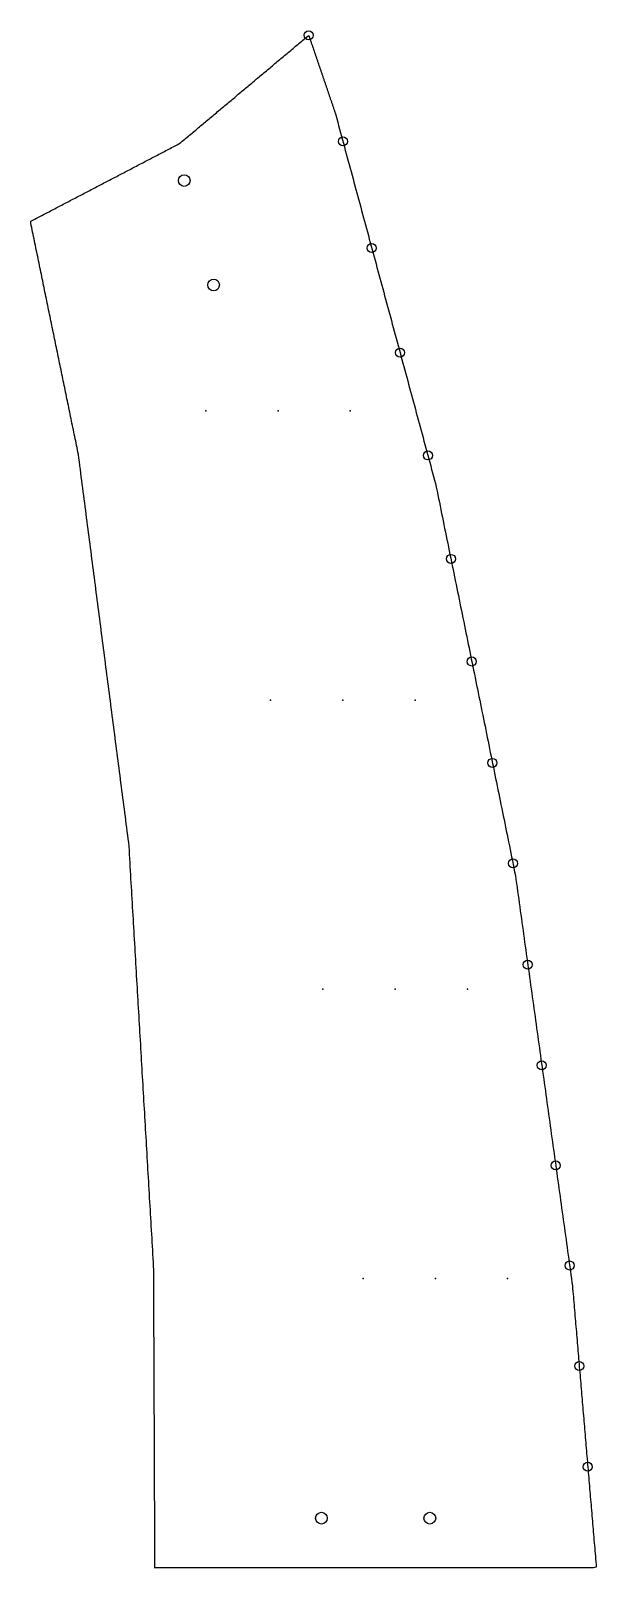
# Model space of a CAD drawing. Extents: x 2 to 431, y 2 to 326.
# Drawn here: x 400.1 to 431.4, y 1.6 to 86.7 of the extents above; entities that cross this region are included whole.
import ezdxf

# ---------------------------------------------------------------- set-up
doc = ezdxf.new("R2010")
doc.units = 0
doc.layers.get('0').update_dxf_attribs({"linetype": 'CONTINUOUS'})
for name, color, linetype in [('DRILLING', 3, 'CONTINUOUS'), ('ENGRAVE', 4, 'CONTINUOUS'), ('RIB_INDICATION', 1, 'CONTINUOUS')]:
    doc.layers.add(name, color=color, linetype=linetype)

# ---------------------------------------------------------------- blocks, each defined once
blk = doc.blocks.new('*U182')
at = {"layer": 'ENGRAVE'}
blk.add_point((0, 0), dxfattribs=at)
blk = doc.blocks.new('*U183')
at = {"layer": 'ENGRAVE', "color": 0, "linetype": 'BYBLOCK'}
for p in [(0, 0), (4, 0), (8, 0)]:
    blk.add_blockref('*U182', p, dxfattribs=at)
blk = doc.blocks.new('*U184')
at = {"layer": 'ENGRAVE'}
blk.add_point((0, 0), dxfattribs=at)
blk = doc.blocks.new('*U185')
at = {"layer": 'ENGRAVE', "color": 0, "linetype": 'BYBLOCK'}
for p in [(0, 0), (4, 0), (8, 0)]:
    blk.add_blockref('*U184', p, dxfattribs=at)
blk = doc.blocks.new('*U186')
at = {"layer": 'ENGRAVE'}
blk.add_point((0, 0), dxfattribs=at)
blk = doc.blocks.new('*U187')
at = {"layer": 'ENGRAVE', "color": 0, "linetype": 'BYBLOCK'}
for p in [(0, 0), (4, 0), (8, 0)]:
    blk.add_blockref('*U186', p, dxfattribs=at)
blk = doc.blocks.new('*U188')
at = {"layer": 'ENGRAVE'}
blk.add_point((0, 0), dxfattribs=at)
blk = doc.blocks.new('*U189')
at = {"layer": 'ENGRAVE', "color": 0, "linetype": 'BYBLOCK'}
for p in [(0, 0), (4, 0), (8, 0)]:
    blk.add_blockref('*U188', p, dxfattribs=at)

msp = doc.modelspace()

# ---------------------------------------------------------------- linework, layer by layer
msp.add_polyline3d([(406.947, 1.612, 0), (406.946, 1.771, 0), (406.946, 1.93, 0), (406.945, 2.088, 0), (406.944, 2.247, 0), (406.944, 2.406, 0), (406.943, 2.565, 0), (406.942, 2.724, 0), (406.942, 2.883, 0), (406.941, 3.041, 0), (406.94, 3.2, 0), (406.94, 3.359, 0), (406.939, 3.518, 0), (406.938, 3.677, 0), (406.938, 3.836, 0), (406.937, 3.994, 0), (406.936, 4.153, 0), (406.936, 4.312, 0), (406.935, 4.471, 0), (406.935, 4.63, 0), (406.934, 4.788, 0), (406.933, 4.947, 0), (406.933, 5.106, 0), (406.932, 5.265, 0), (406.931, 5.424, 0), (406.931, 5.583, 0), (406.93, 5.741, 0), (406.929, 5.9, 0), (406.929, 6.059, 0), (406.928, 6.218, 0), (406.927, 6.377, 0), (406.927, 6.536, 0), (406.926, 6.694, 0), (406.925, 6.853, 0), (406.925, 7.012, 0), (406.924, 7.171, 0), (406.924, 7.33, 0), (406.923, 7.489, 0), (406.922, 7.647, 0), (406.922, 7.806, 0), (406.921, 7.965, 0), (406.92, 8.124, 0), (406.92, 8.283, 0), (406.919, 8.442, 0), (406.918, 8.6, 0), (406.918, 8.759, 0), (406.917, 8.918, 0), (406.916, 9.077, 0), (406.916, 9.236, 0), (406.915, 9.395, 0), (406.914, 9.553, 0), (406.914, 9.712, 0), (406.913, 9.871, 0), (406.913, 10.03, 0), (406.912, 10.189, 0), (406.911, 10.348, 0), (406.911, 10.506, 0), (406.91, 10.665, 0), (406.909, 10.824, 0), (406.909, 10.983, 0), (406.908, 11.142, 0), (406.907, 11.3, 0), (406.907, 11.459, 0), (406.906, 11.618, 0), (406.905, 11.777, 0), (406.905, 11.936, 0), (406.904, 12.095, 0), (406.903, 12.254, 0), (406.903, 12.412, 0), (406.902, 12.571, 0), (406.902, 12.73, 0), (406.901, 12.889, 0), (406.9, 13.048, 0), (406.9, 13.207, 0), (406.899, 13.365, 0), (406.898, 13.524, 0), (406.898, 13.683, 0), (406.897, 13.842, 0), (406.896, 14.001, 0), (406.896, 14.159, 0), (406.895, 14.318, 0), (406.894, 14.477, 0), (406.894, 14.636, 0), (406.893, 14.795, 0), (406.893, 14.954, 0), (406.892, 15.113, 0), (406.891, 15.271, 0), (406.891, 15.43, 0), (406.89, 15.589, 0), (406.889, 15.748, 0), (406.889, 15.907, 0), (406.888, 16.065, 0), (406.887, 16.224, 0), (406.887, 16.383, 0), (406.886, 16.542, 0), (406.885, 16.701, 0), (406.885, 16.86, 0), (406.884, 17.018, 0), (406.883, 17.177, 0), (406.883, 17.336, 0), (406.882, 17.495, 0), (406.882, 17.654, 0), (406.881, 17.813, 0), (406.88, 17.971, 0), (406.88, 18.13, 0), (406.875, 18.308, 0), (406.862, 18.532, 0), (406.849, 18.755, 0), (406.836, 18.978, 0), (406.823, 19.202, 0), (406.81, 19.425, 0), (406.797, 19.648, 0), (406.784, 19.872, 0), (406.771, 20.095, 0), (406.758, 20.318, 0), (406.745, 20.542, 0), (406.731, 20.765, 0), (406.718, 20.988, 0), (406.705, 21.212, 0), (406.692, 21.435, 0), (406.679, 21.658, 0), (406.666, 21.882, 0), (406.653, 22.105, 0), (406.64, 22.328, 0), (406.627, 22.552, 0), (406.614, 22.775, 0), (406.601, 22.998, 0), (406.588, 23.222, 0), (406.575, 23.445, 0), (406.562, 23.668, 0), (406.549, 23.892, 0), (406.536, 24.115, 0), (406.522, 24.338, 0), (406.509, 24.562, 0), (406.496, 24.785, 0), (406.483, 25.008, 0), (406.47, 25.232, 0), (406.457, 25.455, 0), (406.444, 25.678, 0), (406.431, 25.902, 0), (406.418, 26.125, 0), (406.405, 26.348, 0), (406.392, 26.572, 0), (406.379, 26.795, 0), (406.366, 27.018, 0), (406.353, 27.242, 0), (406.34, 27.465, 0), (406.326, 27.688, 0), (406.313, 27.912, 0), (406.3, 28.135, 0), (406.287, 28.358, 0), (406.274, 28.582, 0), (406.261, 28.805, 0), (406.248, 29.028, 0), (406.235, 29.252, 0), (406.222, 29.475, 0), (406.209, 29.698, 0), (406.196, 29.922, 0), (406.183, 30.145, 0), (406.17, 30.368, 0), (406.157, 30.591, 0), (406.144, 30.815, 0), (406.13, 31.038, 0), (406.117, 31.262, 0), (406.104, 31.485, 0), (406.091, 31.708, 0), (406.078, 31.931, 0), (406.065, 32.155, 0), (406.052, 32.378, 0), (406.039, 32.602, 0), (406.026, 32.825, 0), (406.013, 33.048, 0), (406, 33.272, 0), (405.987, 33.495, 0), (405.974, 33.718, 0), (405.961, 33.941, 0), (405.948, 34.165, 0), (405.934, 34.388, 0), (405.921, 34.611, 0), (405.908, 34.835, 0), (405.895, 35.058, 0), (405.882, 35.281, 0), (405.869, 35.505, 0), (405.856, 35.728, 0), (405.843, 35.951, 0), (405.83, 36.175, 0), (405.817, 36.398, 0), (405.804, 36.621, 0), (405.791, 36.845, 0), (405.778, 37.068, 0), (405.765, 37.291, 0), (405.752, 37.515, 0), (405.738, 37.738, 0), (405.725, 37.961, 0), (405.712, 38.185, 0), (405.699, 38.408, 0), (405.686, 38.631, 0), (405.673, 38.855, 0), (405.66, 39.078, 0), (405.647, 39.301, 0), (405.634, 39.525, 0), (405.621, 39.748, 0), (405.608, 39.971, 0), (405.595, 40.195, 0), (405.582, 40.418, 0), (405.569, 40.641, 0), (405.556, 40.865, 0), (405.543, 41.088, 0), (405.529, 41.311, 0), (405.516, 41.535, 0), (405.495, 41.748, 0), (405.468, 41.954, 0), (405.442, 42.161, 0), (405.415, 42.367, 0), (405.388, 42.574, 0), (405.361, 42.78, 0), (405.334, 42.986, 0), (405.308, 43.193, 0), (405.281, 43.399, 0), (405.254, 43.606, 0), (405.227, 43.812, 0), (405.201, 44.019, 0), (405.174, 44.225, 0), (405.147, 44.431, 0), (405.12, 44.638, 0), (405.093, 44.844, 0), (405.067, 45.051, 0), (405.04, 45.257, 0), (405.013, 45.464, 0), (404.986, 45.67, 0), (404.96, 45.877, 0), (404.933, 46.083, 0), (404.906, 46.289, 0), (404.879, 46.496, 0), (404.852, 46.702, 0), (404.826, 46.909, 0), (404.799, 47.115, 0), (404.772, 47.322, 0), (404.745, 47.528, 0), (404.719, 47.734, 0), (404.692, 47.941, 0), (404.665, 48.147, 0), (404.638, 48.354, 0), (404.611, 48.56, 0), (404.585, 48.767, 0), (404.558, 48.973, 0), (404.531, 49.18, 0), (404.504, 49.386, 0), (404.478, 49.593, 0), (404.451, 49.799, 0), (404.424, 50.005, 0), (404.397, 50.212, 0), (404.37, 50.418, 0), (404.344, 50.625, 0), (404.317, 50.831, 0), (404.29, 51.038, 0), (404.263, 51.244, 0), (404.237, 51.45, 0), (404.21, 51.657, 0), (404.183, 51.863, 0), (404.156, 52.07, 0), (404.13, 52.276, 0), (404.103, 52.483, 0), (404.076, 52.689, 0), (404.049, 52.895, 0), (404.022, 53.102, 0), (403.996, 53.308, 0), (403.969, 53.515, 0), (403.942, 53.721, 0), (403.915, 53.928, 0), (403.889, 54.134, 0), (403.862, 54.341, 0), (403.835, 54.547, 0), (403.808, 54.753, 0), (403.781, 54.96, 0), (403.755, 55.166, 0), (403.728, 55.373, 0), (403.701, 55.579, 0), (403.674, 55.786, 0), (403.648, 55.992, 0), (403.621, 56.199, 0), (403.594, 56.405, 0), (403.567, 56.611, 0), (403.54, 56.818, 0), (403.514, 57.024, 0), (403.487, 57.231, 0), (403.46, 57.437, 0), (403.433, 57.644, 0), (403.407, 57.85, 0), (403.38, 58.056, 0), (403.353, 58.263, 0), (403.326, 58.469, 0), (403.299, 58.676, 0), (403.273, 58.882, 0), (403.246, 59.089, 0), (403.219, 59.295, 0), (403.192, 59.502, 0), (403.166, 59.708, 0), (403.139, 59.914, 0), (403.112, 60.121, 0), (403.085, 60.327, 0), (403.058, 60.534, 0), (403.032, 60.74, 0), (403.005, 60.947, 0), (402.978, 61.153, 0), (402.951, 61.359, 0), (402.925, 61.566, 0), (402.898, 61.772, 0), (402.871, 61.979, 0), (402.844, 62.185, 0), (402.817, 62.392, 0), (402.791, 62.598, 0), (402.764, 62.804, 0), (402.737, 63.011, 0), (402.71, 63.217, 0), (402.685, 63.349, 0), (402.66, 63.471, 0), (402.634, 63.594, 0), (402.609, 63.717, 0), (402.584, 63.84, 0), (402.558, 63.963, 0), (402.533, 64.086, 0), (402.508, 64.209, 0), (402.482, 64.332, 0), (402.457, 64.455, 0), (402.432, 64.578, 0), (402.406, 64.701, 0), (402.381, 64.824, 0), (402.355, 64.947, 0), (402.33, 65.069, 0), (402.305, 65.192, 0), (402.279, 65.315, 0), (402.254, 65.438, 0), (402.229, 65.561, 0), (402.203, 65.684, 0), (402.178, 65.807, 0), (402.153, 65.93, 0), (402.127, 66.053, 0), (402.102, 66.176, 0), (402.077, 66.299, 0), (402.051, 66.421, 0), (402.026, 66.544, 0), (402.001, 66.667, 0), (401.975, 66.79, 0), (401.95, 66.913, 0), (401.925, 67.036, 0), (401.899, 67.159, 0), (401.874, 67.282, 0), (401.849, 67.405, 0), (401.823, 67.528, 0), (401.798, 67.651, 0), (401.773, 67.773, 0), (401.747, 67.896, 0), (401.722, 68.019, 0), (401.697, 68.142, 0), (401.671, 68.265, 0), (401.646, 68.388, 0), (401.621, 68.511, 0), (401.595, 68.634, 0), (401.57, 68.757, 0), (401.545, 68.88, 0), (401.519, 69.003, 0), (401.494, 69.126, 0), (401.469, 69.248, 0), (401.443, 69.371, 0), (401.418, 69.494, 0), (401.393, 69.617, 0), (401.367, 69.74, 0), (401.342, 69.863, 0), (401.317, 69.986, 0), (401.291, 70.109, 0), (401.266, 70.232, 0), (401.241, 70.355, 0), (401.215, 70.478, 0), (401.19, 70.6, 0), (401.165, 70.723, 0), (401.139, 70.846, 0), (401.114, 70.969, 0), (401.088, 71.092, 0), (401.063, 71.215, 0), (401.038, 71.338, 0), (401.012, 71.461, 0), (400.987, 71.584, 0), (400.962, 71.707, 0), (400.936, 71.83, 0), (400.911, 71.953, 0), (400.886, 72.075, 0), (400.86, 72.198, 0), (400.835, 72.321, 0), (400.81, 72.444, 0), (400.784, 72.567, 0), (400.759, 72.69, 0), (400.734, 72.813, 0), (400.708, 72.936, 0), (400.683, 73.059, 0), (400.658, 73.182, 0), (400.632, 73.305, 0), (400.607, 73.427, 0), (400.582, 73.55, 0), (400.556, 73.673, 0), (400.531, 73.796, 0), (400.506, 73.919, 0), (400.48, 74.042, 0), (400.455, 74.165, 0), (400.43, 74.288, 0), (400.404, 74.411, 0), (400.379, 74.534, 0), (400.354, 74.657, 0), (400.328, 74.779, 0), (400.303, 74.902, 0), (400.278, 75.025, 0), (400.252, 75.148, 0), (400.227, 75.271, 0), (400.202, 75.394, 0), (400.176, 75.517, 0), (400.151, 75.64, 0), (400.126, 75.763, 0), (400.1, 75.886, 0), (400.075, 76.009, 0), (400.07, 76.115, 0), (400.148, 76.156, 0), (400.226, 76.196, 0), (400.304, 76.237, 0), (400.382, 76.278, 0), (400.46, 76.318, 0), (400.538, 76.359, 0), (400.616, 76.4, 0), (400.694, 76.441, 0), (400.772, 76.481, 0), (400.85, 76.522, 0), (400.928, 76.563, 0), (401.006, 76.603, 0), (401.084, 76.644, 0), (401.162, 76.685, 0), (401.24, 76.725, 0), (401.318, 76.766, 0), (401.396, 76.807, 0), (401.474, 76.847, 0), (401.552, 76.888, 0), (401.63, 76.929, 0), (401.708, 76.969, 0), (401.786, 77.01, 0), (401.864, 77.051, 0), (401.942, 77.092, 0), (402.02, 77.132, 0), (402.098, 77.173, 0), (402.176, 77.214, 0), (402.254, 77.254, 0), (402.332, 77.295, 0), (402.41, 77.336, 0), (402.488, 77.376, 0), (402.566, 77.417, 0), (402.644, 77.458, 0), (402.722, 77.499, 0), (402.8, 77.539, 0), (402.878, 77.58, 0), (402.956, 77.621, 0), (403.034, 77.661, 0), (403.112, 77.702, 0), (403.19, 77.743, 0), (403.268, 77.783, 0), (403.346, 77.824, 0), (403.424, 77.865, 0), (403.502, 77.905, 0), (403.58, 77.946, 0), (403.658, 77.987, 0), (403.736, 78.028, 0), (403.814, 78.068, 0), (403.892, 78.109, 0), (403.97, 78.15, 0), (404.048, 78.19, 0), (404.126, 78.231, 0), (404.204, 78.272, 0), (404.282, 78.312, 0), (404.36, 78.353, 0), (404.438, 78.394, 0), (404.516, 78.434, 0), (404.594, 78.475, 0), (404.672, 78.516, 0), (404.75, 78.556, 0), (404.828, 78.597, 0), (404.906, 78.638, 0), (404.984, 78.678, 0), (405.062, 78.719, 0), (405.14, 78.76, 0), (405.218, 78.801, 0), (405.296, 78.841, 0), (405.374, 78.882, 0), (405.452, 78.923, 0), (405.53, 78.963, 0), (405.608, 79.004, 0), (405.686, 79.045, 0), (405.764, 79.085, 0), (405.842, 79.126, 0), (405.92, 79.167, 0), (405.997, 79.207, 0), (406.075, 79.248, 0), (406.153, 79.289, 0), (406.231, 79.33, 0), (406.309, 79.37, 0), (406.387, 79.411, 0), (406.465, 79.452, 0), (406.543, 79.492, 0), (406.621, 79.533, 0), (406.699, 79.574, 0), (406.777, 79.614, 0), (406.855, 79.655, 0), (406.933, 79.696, 0), (407.011, 79.737, 0), (407.089, 79.777, 0), (407.167, 79.818, 0), (407.245, 79.859, 0), (407.323, 79.899, 0), (407.401, 79.94, 0), (407.479, 79.981, 0), (407.557, 80.021, 0), (407.635, 80.062, 0), (407.713, 80.103, 0), (407.791, 80.143, 0), (407.869, 80.184, 0), (407.947, 80.225, 0), (408.025, 80.265, 0), (408.103, 80.306, 0), (408.181, 80.347, 0), (408.224, 80.369, 0), (408.233, 80.374, 0), (408.241, 80.378, 0), (408.249, 80.383, 0), (408.258, 80.388, 0), (408.266, 80.393, 0), (408.274, 80.398, 0), (408.282, 80.403, 0), (408.291, 80.408, 0), (408.299, 80.413, 0), (408.307, 80.418, 0), (408.315, 80.423, 0), (408.323, 80.429, 0), (408.33, 80.434, 0), (408.338, 80.44, 0), (408.346, 80.445, 0), (408.354, 80.451, 0), (408.361, 80.457, 0), (408.369, 80.463, 0), (408.377, 80.468, 0), (408.384, 80.474, 0), (408.391, 80.48, 0), (408.399, 80.486, 0), (408.46, 80.538, 0), (408.528, 80.594, 0), (408.595, 80.651, 0), (408.662, 80.707, 0), (408.73, 80.764, 0), (408.797, 80.82, 0), (408.865, 80.877, 0), (408.932, 80.933, 0), (409, 80.99, 0), (409.067, 81.046, 0), (409.135, 81.103, 0), (409.202, 81.159, 0), (409.269, 81.216, 0), (409.337, 81.272, 0), (409.404, 81.329, 0), (409.472, 81.385, 0), (409.539, 81.442, 0), (409.607, 81.498, 0), (409.674, 81.554, 0), (409.741, 81.611, 0), (409.809, 81.667, 0), (409.876, 81.724, 0), (409.944, 81.78, 0), (410.011, 81.837, 0), (410.079, 81.893, 0), (410.146, 81.95, 0), (410.214, 82.006, 0), (410.281, 82.063, 0), (410.348, 82.119, 0), (410.416, 82.176, 0), (410.483, 82.232, 0), (410.551, 82.289, 0), (410.618, 82.345, 0), (410.686, 82.402, 0), (410.753, 82.458, 0), (410.82, 82.515, 0), (410.888, 82.571, 0), (410.955, 82.628, 0), (411.023, 82.684, 0), (411.09, 82.74, 0), (411.158, 82.797, 0), (411.225, 82.853, 0), (411.293, 82.91, 0), (411.36, 82.966, 0), (411.427, 83.023, 0), (411.495, 83.079, 0), (411.562, 83.136, 0), (411.63, 83.192, 0), (411.697, 83.249, 0), (411.765, 83.305, 0), (411.832, 83.362, 0), (411.9, 83.418, 0), (411.967, 83.475, 0), (412.034, 83.531, 0), (412.102, 83.588, 0), (412.169, 83.644, 0), (412.237, 83.701, 0), (412.304, 83.757, 0), (412.372, 83.814, 0), (412.439, 83.87, 0), (412.506, 83.927, 0), (412.574, 83.983, 0), (412.641, 84.04, 0), (412.709, 84.096, 0), (412.776, 84.153, 0), (412.844, 84.209, 0), (412.911, 84.266, 0), (412.979, 84.322, 0), (413.046, 84.379, 0), (413.113, 84.435, 0), (413.181, 84.491, 0), (413.248, 84.548, 0), (413.316, 84.604, 0), (413.383, 84.661, 0), (413.451, 84.717, 0), (413.518, 84.774, 0), (413.585, 84.83, 0), (413.653, 84.887, 0), (413.72, 84.943, 0), (413.788, 85, 0), (413.855, 85.056, 0), (413.923, 85.113, 0), (413.99, 85.169, 0), (414.058, 85.226, 0), (414.125, 85.282, 0), (414.192, 85.339, 0), (414.26, 85.395, 0), (414.327, 85.452, 0), (414.395, 85.508, 0), (414.462, 85.565, 0), (414.53, 85.621, 0), (414.597, 85.677, 0), (414.664, 85.734, 0), (414.732, 85.79, 0), (414.799, 85.847, 0), (414.867, 85.903, 0), (414.934, 85.96, 0), (415.002, 86.016, 0), (415.069, 86.073, 0), (415.137, 86.129, 0), (415.204, 86.186, 0), (415.271, 86.242, 0), (415.339, 86.299, 0), (415.406, 86.355, 0), (415.463, 86.392, 0), (415.477, 86.351, 0), (415.491, 86.31, 0), (415.505, 86.269, 0), (415.519, 86.228, 0), (415.533, 86.187, 0), (415.547, 86.145, 0), (415.561, 86.104, 0), (415.575, 86.063, 0), (415.589, 86.022, 0), (415.603, 85.981, 0), (415.617, 85.94, 0), (415.631, 85.898, 0), (415.645, 85.857, 0), (415.66, 85.816, 0), (415.674, 85.775, 0), (415.688, 85.734, 0), (415.702, 85.693, 0), (415.716, 85.651, 0), (415.73, 85.61, 0), (415.744, 85.569, 0), (415.758, 85.528, 0), (415.772, 85.487, 0), (415.786, 85.446, 0), (415.8, 85.405, 0), (415.814, 85.363, 0), (415.828, 85.322, 0), (415.842, 85.281, 0), (415.856, 85.24, 0), (415.87, 85.199, 0), (415.884, 85.158, 0), (415.898, 85.117, 0), (415.912, 85.075, 0), (415.926, 85.034, 0), (415.94, 84.993, 0), (415.954, 84.952, 0), (415.968, 84.911, 0), (415.982, 84.87, 0), (415.996, 84.828, 0), (416.01, 84.787, 0), (416.024, 84.746, 0), (416.038, 84.705, 0), (416.052, 84.664, 0), (416.066, 84.623, 0), (416.08, 84.581, 0), (416.094, 84.54, 0), (416.108, 84.499, 0), (416.122, 84.458, 0), (416.136, 84.417, 0), (416.15, 84.376, 0), (416.164, 84.334, 0), (416.179, 84.293, 0), (416.193, 84.252, 0), (416.207, 84.211, 0), (416.221, 84.17, 0), (416.235, 84.129, 0), (416.249, 84.088, 0), (416.263, 84.046, 0), (416.277, 84.005, 0), (416.291, 83.964, 0), (416.305, 83.923, 0), (416.319, 83.882, 0), (416.333, 83.841, 0), (416.347, 83.799, 0), (416.361, 83.758, 0), (416.375, 83.717, 0), (416.389, 83.676, 0), (416.403, 83.635, 0), (416.417, 83.594, 0), (416.431, 83.552, 0), (416.445, 83.511, 0), (416.459, 83.47, 0), (416.473, 83.429, 0), (416.487, 83.388, 0), (416.501, 83.347, 0), (416.515, 83.305, 0), (416.529, 83.264, 0), (416.543, 83.223, 0), (416.557, 83.182, 0), (416.571, 83.141, 0), (416.585, 83.1, 0), (416.599, 83.058, 0), (416.613, 83.017, 0), (416.627, 82.976, 0), (416.641, 82.935, 0), (416.655, 82.894, 0), (416.669, 82.853, 0), (416.684, 82.811, 0), (416.698, 82.77, 0), (416.712, 82.729, 0), (416.726, 82.688, 0), (416.74, 82.647, 0), (416.754, 82.606, 0), (416.768, 82.564, 0), (416.782, 82.523, 0), (416.796, 82.482, 0), (416.81, 82.441, 0), (416.824, 82.4, 0), (416.838, 82.359, 0), (416.852, 82.318, 0), (416.866, 82.276, 0), (416.88, 82.235, 0), (416.894, 82.194, 0), (416.908, 82.153, 0), (416.922, 82.112, 0), (416.955, 81.993, 0), (417.009, 81.797, 0), (417.062, 81.601, 0), (417.115, 81.405, 0), (417.168, 81.209, 0), (417.221, 81.013, 0), (417.274, 80.817, 0), (417.327, 80.621, 0), (417.38, 80.425, 0), (417.433, 80.229, 0), (417.486, 80.033, 0), (417.54, 79.837, 0), (417.593, 79.641, 0), (417.646, 79.445, 0), (417.699, 79.249, 0), (417.752, 79.053, 0), (417.805, 78.857, 0), (417.858, 78.661, 0), (417.911, 78.465, 0), (417.964, 78.269, 0), (418.017, 78.073, 0), (418.07, 77.876, 0), (418.124, 77.68, 0), (418.177, 77.484, 0), (418.23, 77.288, 0), (418.283, 77.092, 0), (418.336, 76.896, 0), (418.389, 76.7, 0), (418.442, 76.504, 0), (418.495, 76.308, 0), (418.548, 76.112, 0), (418.601, 75.916, 0), (418.655, 75.72, 0), (418.708, 75.524, 0), (418.761, 75.328, 0), (418.814, 75.132, 0), (418.867, 74.936, 0), (418.92, 74.74, 0), (418.973, 74.544, 0), (419.026, 74.348, 0), (419.079, 74.152, 0), (419.132, 73.956, 0), (419.185, 73.76, 0), (419.239, 73.564, 0), (419.292, 73.368, 0), (419.345, 73.171, 0), (419.398, 72.975, 0), (419.451, 72.779, 0), (419.504, 72.583, 0), (419.557, 72.387, 0), (419.61, 72.191, 0), (419.663, 71.995, 0), (419.716, 71.799, 0), (419.77, 71.603, 0), (419.823, 71.407, 0), (419.876, 71.211, 0), (419.929, 71.015, 0), (419.982, 70.819, 0), (420.035, 70.623, 0), (420.088, 70.427, 0), (420.141, 70.231, 0), (420.194, 70.035, 0), (420.247, 69.839, 0), (420.301, 69.643, 0), (420.354, 69.447, 0), (420.407, 69.251, 0), (420.46, 69.055, 0), (420.513, 68.859, 0), (420.566, 68.662, 0), (420.619, 68.466, 0), (420.672, 68.27, 0), (420.725, 68.074, 0), (420.778, 67.878, 0), (420.831, 67.682, 0), (420.885, 67.486, 0), (420.938, 67.29, 0), (420.991, 67.094, 0), (421.044, 66.898, 0), (421.097, 66.702, 0), (421.15, 66.506, 0), (421.203, 66.31, 0), (421.256, 66.114, 0), (421.309, 65.918, 0), (421.362, 65.722, 0), (421.416, 65.526, 0), (421.469, 65.33, 0), (421.522, 65.134, 0), (421.575, 64.938, 0), (421.628, 64.742, 0), (421.681, 64.546, 0), (421.734, 64.35, 0), (421.787, 64.153, 0), (421.84, 63.958, 0), (421.893, 63.761, 0), (421.946, 63.565, 0), (422, 63.369, 0), (422.053, 63.173, 0), (422.106, 62.977, 0), (422.159, 62.781, 0), (422.212, 62.585, 0), (422.265, 62.389, 0), (422.318, 62.193, 0), (422.371, 61.997, 0), (422.424, 61.801, 0), (422.477, 61.605, 0), (422.522, 61.401, 0), (422.564, 61.194, 0), (422.606, 60.987, 0), (422.648, 60.781, 0), (422.69, 60.575, 0), (422.732, 60.368, 0), (422.774, 60.161, 0), (422.817, 59.955, 0), (422.859, 59.748, 0), (422.901, 59.542, 0), (422.943, 59.336, 0), (422.985, 59.129, 0), (423.027, 58.922, 0), (423.069, 58.716, 0), (423.111, 58.509, 0), (423.154, 58.303, 0), (423.196, 58.096, 0), (423.238, 57.89, 0), (423.28, 57.683, 0), (423.322, 57.477, 0), (423.364, 57.27, 0), (423.406, 57.064, 0), (423.448, 56.857, 0), (423.491, 56.651, 0), (423.533, 56.444, 0), (423.575, 56.238, 0), (423.617, 56.031, 0), (423.659, 55.825, 0), (423.701, 55.618, 0), (423.743, 55.412, 0), (423.785, 55.205, 0), (423.828, 54.999, 0), (423.87, 54.792, 0), (423.912, 54.586, 0), (423.954, 54.379, 0), (423.996, 54.173, 0), (424.038, 53.966, 0), (424.08, 53.76, 0), (424.122, 53.553, 0), (424.164, 53.347, 0), (424.207, 53.14, 0), (424.249, 52.934, 0), (424.291, 52.727, 0), (424.333, 52.521, 0), (424.375, 52.314, 0), (424.417, 52.108, 0), (424.459, 51.901, 0), (424.501, 51.695, 0), (424.544, 51.488, 0), (424.586, 51.282, 0), (424.628, 51.075, 0), (424.67, 50.869, 0), (424.712, 50.662, 0), (424.754, 50.456, 0), (424.796, 50.249, 0), (424.838, 50.043, 0), (424.881, 49.836, 0), (424.923, 49.63, 0), (424.965, 49.423, 0), (425.007, 49.217, 0), (425.049, 49.01, 0), (425.091, 48.803, 0), (425.133, 48.597, 0), (425.175, 48.391, 0), (425.218, 48.184, 0), (425.26, 47.977, 0), (425.302, 47.771, 0), (425.344, 47.564, 0), (425.386, 47.358, 0), (425.428, 47.151, 0), (425.47, 46.945, 0), (425.512, 46.738, 0), (425.554, 46.532, 0), (425.597, 46.325, 0), (425.639, 46.119, 0), (425.681, 45.912, 0), (425.723, 45.706, 0), (425.765, 45.499, 0), (425.807, 45.293, 0), (425.849, 45.086, 0), (425.891, 44.88, 0), (425.934, 44.673, 0), (425.976, 44.467, 0), (426.018, 44.26, 0), (426.06, 44.054, 0), (426.102, 43.847, 0), (426.144, 43.641, 0), (426.186, 43.434, 0), (426.228, 43.228, 0), (426.271, 43.021, 0), (426.313, 42.815, 0), (426.355, 42.608, 0), (426.397, 42.402, 0), (426.439, 42.195, 0), (426.481, 41.989, 0), (426.523, 41.782, 0), (426.565, 41.576, 0), (426.607, 41.369, 0), (426.65, 41.163, 0), (426.692, 40.956, 0), (426.734, 40.75, 0), (426.776, 40.543, 0), (426.818, 40.337, 0), (426.86, 40.13, 0), (426.901, 39.923, 0), (426.931, 39.706, 0), (426.961, 39.49, 0), (426.992, 39.273, 0), (427.022, 39.057, 0), (427.052, 38.84, 0), (427.082, 38.624, 0), (427.112, 38.408, 0), (427.142, 38.191, 0), (427.172, 37.975, 0), (427.202, 37.758, 0), (427.233, 37.542, 0), (427.263, 37.326, 0), (427.293, 37.109, 0), (427.323, 36.893, 0), (427.353, 36.676, 0), (427.383, 36.46, 0), (427.413, 36.244, 0), (427.443, 36.027, 0), (427.474, 35.811, 0), (427.504, 35.594, 0), (427.534, 35.378, 0), (427.564, 35.161, 0), (427.594, 34.945, 0), (427.624, 34.729, 0), (427.654, 34.512, 0), (427.684, 34.296, 0), (427.715, 34.079, 0), (427.745, 33.863, 0), (427.775, 33.647, 0), (427.805, 33.43, 0), (427.835, 33.214, 0), (427.865, 32.997, 0), (427.895, 32.781, 0), (427.926, 32.565, 0), (427.956, 32.348, 0), (427.986, 32.132, 0), (428.016, 31.915, 0), (428.046, 31.699, 0), (428.076, 31.482, 0), (428.106, 31.266, 0), (428.136, 31.05, 0), (428.167, 30.833, 0), (428.197, 30.617, 0), (428.227, 30.4, 0), (428.257, 30.184, 0), (428.287, 29.968, 0), (428.317, 29.751, 0), (428.347, 29.535, 0), (428.377, 29.318, 0), (428.408, 29.102, 0), (428.438, 28.885, 0), (428.468, 28.669, 0), (428.498, 28.453, 0), (428.528, 28.236, 0), (428.558, 28.02, 0), (428.588, 27.803, 0), (428.618, 27.587, 0), (428.649, 27.37, 0), (428.679, 27.154, 0), (428.709, 26.938, 0), (428.739, 26.721, 0), (428.769, 26.505, 0), (428.799, 26.288, 0), (428.829, 26.072, 0), (428.859, 25.856, 0), (428.89, 25.639, 0), (428.92, 25.423, 0), (428.95, 25.206, 0), (428.98, 24.99, 0), (429.01, 24.773, 0), (429.04, 24.557, 0), (429.07, 24.341, 0), (429.101, 24.124, 0), (429.131, 23.908, 0), (429.161, 23.691, 0), (429.191, 23.475, 0), (429.221, 23.259, 0), (429.251, 23.042, 0), (429.281, 22.826, 0), (429.311, 22.609, 0), (429.342, 22.393, 0), (429.372, 22.177, 0), (429.402, 21.96, 0), (429.432, 21.744, 0), (429.462, 21.527, 0), (429.492, 21.311, 0), (429.522, 21.094, 0), (429.552, 20.878, 0), (429.583, 20.662, 0), (429.613, 20.445, 0), (429.643, 20.229, 0), (429.673, 20.012, 0), (429.703, 19.796, 0), (429.733, 19.579, 0), (429.763, 19.363, 0), (429.793, 19.147, 0), (429.824, 18.93, 0), (429.854, 18.714, 0), (429.884, 18.497, 0), (429.914, 18.281, 0), (429.944, 18.065, 0), (429.974, 17.848, 0), (430.004, 17.632, 0), (430.034, 17.415, 0), (430.058, 17.226, 0), (430.07, 17.076, 0), (430.083, 16.927, 0), (430.096, 16.777, 0), (430.108, 16.628, 0), (430.121, 16.478, 0), (430.134, 16.329, 0), (430.147, 16.179, 0), (430.159, 16.03, 0), (430.172, 15.88, 0), (430.185, 15.731, 0), (430.197, 15.581, 0), (430.21, 15.432, 0), (430.223, 15.282, 0), (430.235, 15.133, 0), (430.248, 14.983, 0), (430.261, 14.834, 0), (430.274, 14.684, 0), (430.286, 14.535, 0), (430.299, 14.385, 0), (430.312, 14.236, 0), (430.324, 14.086, 0), (430.337, 13.937, 0), (430.35, 13.787, 0), (430.362, 13.637, 0), (430.375, 13.488, 0), (430.388, 13.338, 0), (430.401, 13.189, 0), (430.413, 13.04, 0), (430.426, 12.89, 0), (430.439, 12.741, 0), (430.451, 12.591, 0), (430.464, 12.441, 0), (430.477, 12.292, 0), (430.489, 12.143, 0), (430.502, 11.993, 0), (430.515, 11.844, 0), (430.528, 11.694, 0), (430.54, 11.544, 0), (430.553, 11.395, 0), (430.566, 11.245, 0), (430.578, 11.096, 0), (430.591, 10.947, 0), (430.604, 10.797, 0), (430.616, 10.647, 0), (430.629, 10.498, 0), (430.642, 10.348, 0), (430.655, 10.199, 0), (430.667, 10.049, 0), (430.68, 9.9, 0), (430.693, 9.75, 0), (430.705, 9.601, 0), (430.718, 9.451, 0), (430.731, 9.302, 0), (430.743, 9.152, 0), (430.756, 9.003, 0), (430.769, 8.853, 0), (430.782, 8.704, 0), (430.794, 8.554, 0), (430.807, 8.405, 0), (430.82, 8.255, 0), (430.832, 8.106, 0), (430.845, 7.956, 0), (430.858, 7.807, 0), (430.87, 7.657, 0), (430.883, 7.508, 0), (430.896, 7.358, 0), (430.909, 7.209, 0), (430.921, 7.059, 0), (430.934, 6.91, 0), (430.947, 6.76, 0), (430.959, 6.611, 0), (430.972, 6.461, 0), (430.985, 6.312, 0), (430.997, 6.162, 0), (431.01, 6.013, 0), (431.023, 5.863, 0), (431.036, 5.714, 0), (431.048, 5.564, 0), (431.061, 5.415, 0), (431.074, 5.265, 0), (431.086, 5.116, 0), (431.099, 4.966, 0), (431.112, 4.817, 0), (431.124, 4.667, 0), (431.137, 4.518, 0), (431.15, 4.368, 0), (431.163, 4.219, 0), (431.175, 4.069, 0), (431.188, 3.92, 0), (431.201, 3.77, 0), (431.213, 3.621, 0), (431.226, 3.471, 0), (431.239, 3.322, 0), (431.251, 3.172, 0), (431.264, 3.023, 0), (431.277, 2.873, 0), (431.29, 2.724, 0), (431.302, 2.574, 0), (431.315, 2.425, 0), (431.328, 2.275, 0), (431.34, 2.126, 0), (431.353, 1.976, 0), (431.366, 1.827, 0), (431.378, 1.677, 0), (431.219, 1.632, 0), (430.986, 1.632, 0), (430.752, 1.632, 0), (430.519, 1.632, 0), (430.285, 1.632, 0), (430.052, 1.632, 0), (429.819, 1.632, 0), (429.585, 1.632, 0), (429.352, 1.632, 0), (429.118, 1.632, 0), (428.885, 1.632, 0), (428.652, 1.632, 0), (428.418, 1.632, 0), (428.185, 1.632, 0), (427.951, 1.632, 0), (427.718, 1.632, 0), (427.485, 1.632, 0), (427.251, 1.632, 0), (427.018, 1.632, 0), (426.785, 1.632, 0), (426.551, 1.632, 0), (426.318, 1.632, 0), (426.084, 1.632, 0), (425.851, 1.632, 0), (425.618, 1.632, 0), (425.384, 1.632, 0), (425.151, 1.632, 0), (424.917, 1.632, 0), (424.684, 1.632, 0), (424.451, 1.632, 0), (424.217, 1.632, 0), (423.984, 1.632, 0), (423.751, 1.632, 0), (423.517, 1.632, 0), (423.284, 1.632, 0), (423.05, 1.632, 0), (422.817, 1.632, 0), (422.584, 1.632, 0), (422.35, 1.632, 0), (422.117, 1.632, 0), (421.883, 1.632, 0), (421.65, 1.632, 0), (421.417, 1.632, 0), (421.183, 1.632, 0), (420.95, 1.632, 0), (420.717, 1.632, 0), (420.483, 1.632, 0), (420.25, 1.632, 0), (420.016, 1.632, 0), (419.783, 1.632, 0), (419.55, 1.632, 0), (419.316, 1.632, 0), (419.083, 1.632, 0), (418.849, 1.632, 0), (418.616, 1.632, 0), (418.383, 1.632, 0), (418.149, 1.632, 0), (417.916, 1.632, 0), (417.682, 1.632, 0), (417.449, 1.632, 0), (417.216, 1.632, 0), (416.982, 1.632, 0), (416.749, 1.632, 0), (416.516, 1.632, 0), (416.282, 1.632, 0), (416.049, 1.632, 0), (415.815, 1.632, 0), (415.582, 1.632, 0), (415.349, 1.632, 0), (415.115, 1.632, 0), (414.882, 1.632, 0), (414.648, 1.632, 0), (414.415, 1.632, 0), (414.182, 1.632, 0), (413.948, 1.632, 0), (413.715, 1.632, 0), (413.482, 1.632, 0), (413.248, 1.632, 0), (413.015, 1.632, 0), (412.781, 1.632, 0), (412.548, 1.632, 0), (412.315, 1.632, 0), (412.081, 1.632, 0), (411.848, 1.632, 0), (411.614, 1.632, 0), (411.381, 1.632, 0), (411.148, 1.632, 0), (410.914, 1.632, 0), (410.681, 1.632, 0), (410.448, 1.632, 0), (410.214, 1.632, 0), (409.981, 1.632, 0), (409.747, 1.632, 0), (409.514, 1.632, 0), (409.281, 1.632, 0), (409.047, 1.632, 0), (408.814, 1.632, 0), (408.58, 1.632, 0), (408.347, 1.632, 0), (408.114, 1.632, 0), (407.88, 1.632, 0), (407.647, 1.632, 0), (407.413, 1.632, 0), (407.18, 1.632, 0), (406.947, 1.632, 0)])
at = {"layer": 'DRILLING'}
for centre in [(408.57, 78.366), (410.194, 72.59), (416.164, 4.382), (422.164, 4.382)]:
    msp.add_circle(centre, 0.323, dxfattribs=at)
at = {"layer": 'RIB_INDICATION'}
for centre in [(415.46, 86.401), (417.351, 80.534), (418.949, 74.634), (420.516, 68.849), (422.057, 63.159), (423.329, 57.441), (424.487, 51.765), (425.631, 46.158), (426.764, 40.6), (427.586, 35.001), (428.361, 29.433), (429.133, 23.891), (429.903, 18.357), (430.434, 12.795), (430.907, 7.224)]:
    msp.add_circle(centre, 0.25, dxfattribs=at)

# ---------------------------------------------------------------- block references
at = {"layer": 'ENGRAVE', "xscale": -1}
for name, p in [('*U189', (417.761, 65.632)), ('*U187', (421.35, 49.632)), ('*U185', (424.243, 33.632)), ('*U183', (426.471, 17.632))]:
    msp.add_blockref(name, p, dxfattribs=at)

doc.saveas('drawing.dxf')
